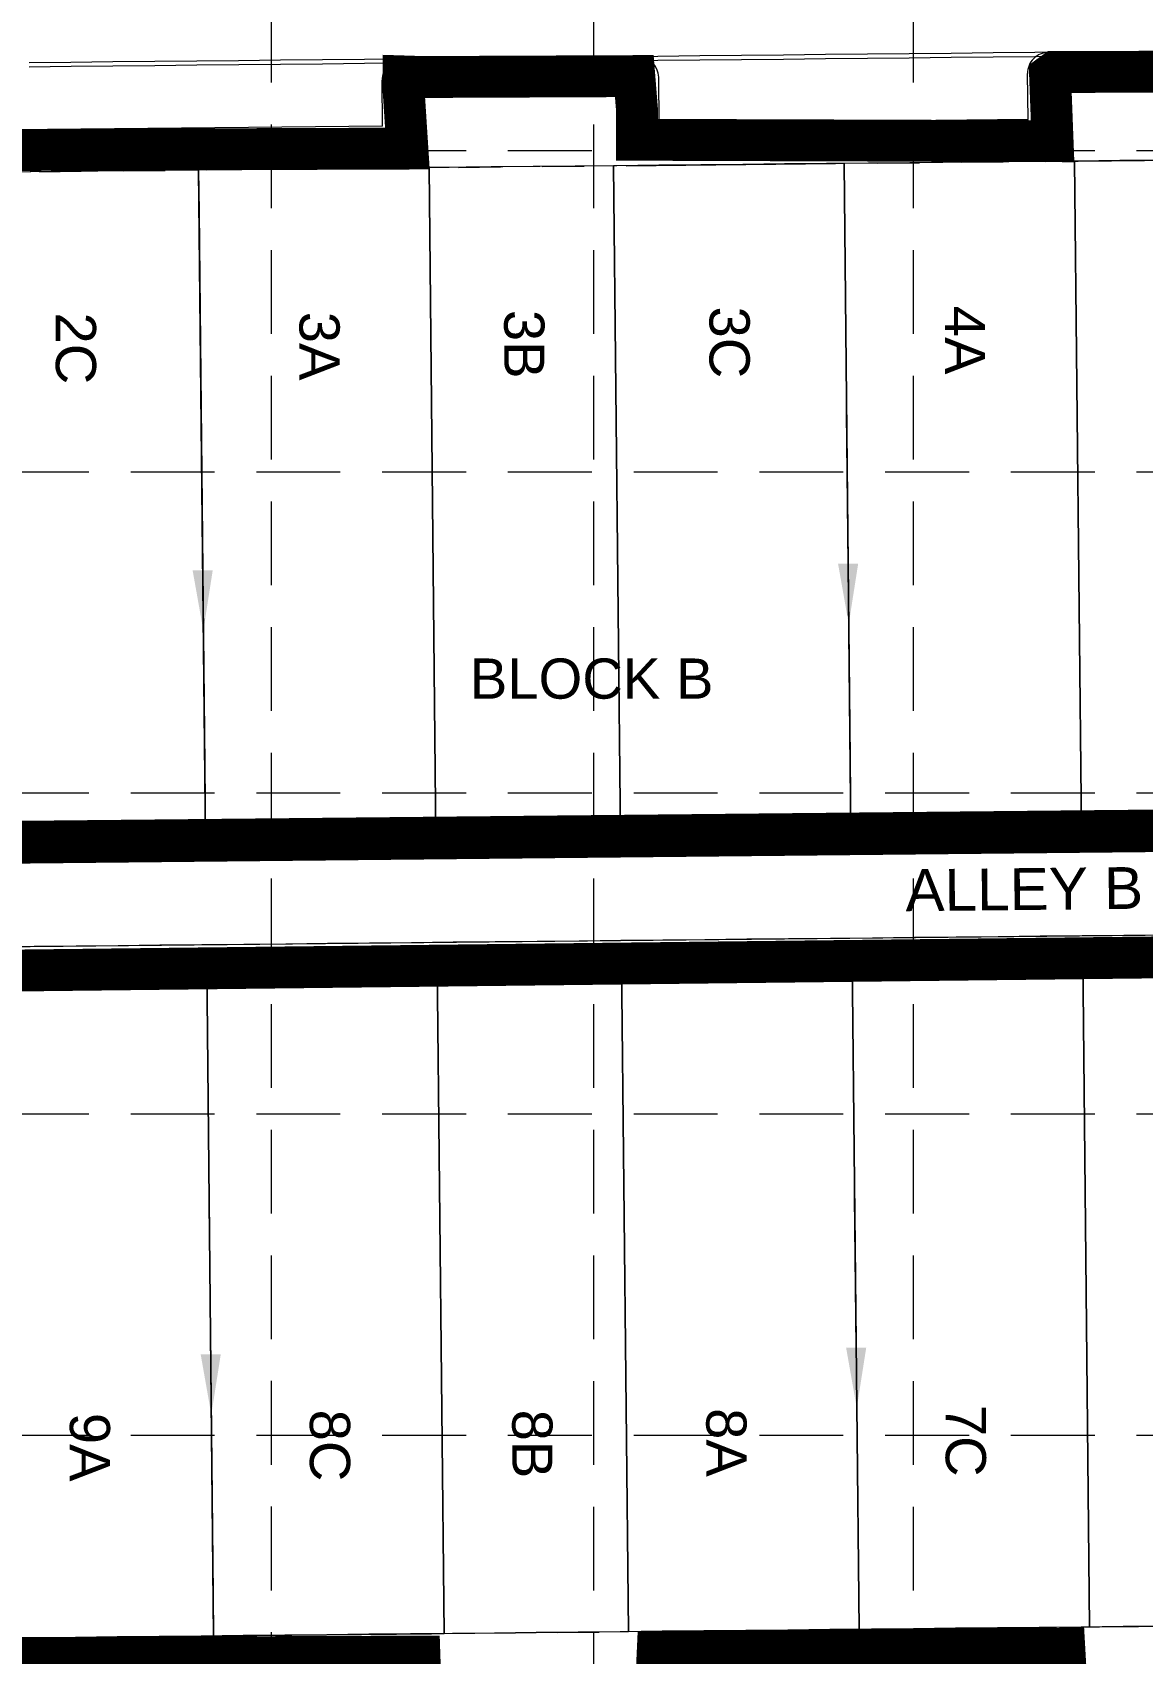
# Model space of a CAD drawing. Extents: x 2509062 to 2510599, y 7103311 to 7105769.
# Drawn here: x 2509495.5 to 2509627.9, y 7105012.3 to 7105205.8 of the extents above; entities that cross this region are included whole.
import ezdxf
from ezdxf.enums import TextEntityAlignment as Align

# ---------------------------------------------------------------- set-up
doc = ezdxf.new("R2010")
doc.units = 0
doc.header["$LTSCALE"] = 40
doc.header["$MEASUREMENT"] = 0
for name, pattern in [('DASHED', [0.75, 0.5, -0.25]), ('HIDDEN', [0.375, 0.25, -0.125]), ('PHANTOM2', [1.25, 0.625, -0.125, 0.125, -0.125, 0.125, -0.125])]:
    doc.linetypes.add(name, pattern=pattern)
for name, color, linetype in [('1 EROSION BLANKET', 84, 'Continuous'), ('C-FLOW-ARRW-2', 7, 'Continuous'), ('C-STNAMES-PH3-N', 1, 'Continuous'), ('C-TOPO-TINN-ALLEY-EP', 1, 'Continuous'), ('C-TOPO-TINN-BACK', 4, 'Continuous'), ('C-TOPO-TINN-CONST', 5, 'Continuous'), ('C-TOPO-TINN-FACE', 2, 'Continuous'), ('C-TOPO-TINN-RTWY', 3, 'Continuous'), ('GRID', 254, 'DASHED'), ('XHO461C_PT$0$V-AREA', 6, 'Continuous'), ('XHO461C_PT$0$V-PROP-SUBD-IDEN-BLOK-N-P3', 7, 'Continuous'), ('XHO461C_PT$0$V-PROP-SUBD-IDEN-N-P3', 7, 'Continuous'), ('XHO461C_PT$0$V-PROP-SUBD-N-P3', 7, 'Continuous'), ('XHO461C_PT$0$V-RWAY-LINE-N-P3', 4, 'PHANTOM2'), ('XHO461C_PV$0$C-ROAD-BACK-N', 4, 'Continuous'), ('XHO461C_PV$0$C-ROAD-FACE-N', 2, 'Continuous')]:
    doc.layers.add(name, color=color, linetype=linetype)
doc.styles.get("Standard").update_dxf_attribs({"font": 'ARIAL.TTF'})

msp = doc.modelspace()

# ---------------------------------------------------------------- linework, layer by layer
at = {"layer": '1 EROSION BLANKET', "linetype": 'Continuous', "const_width": 5}
for points in [[(2509490.55, 7105191.73), (2509540.19, 7105191.91), (2509539.75, 7105198.74), (2509539.75, 7105200.52), (2509541.97, 7105200.45), (2509567.26, 7105200.56), (2509567.58, 7105196.56), (2509567.58, 7105192.96), (2509617.16, 7105192.79), (2509616.86, 7105200.64), (2509617.42, 7105201.05), (2509644.02, 7105201.12)], [(2509745.7, 7105111.66), (2509388.48, 7105108.11)], [(2509541.89, 7105004.16), (2509541.63, 7105011.89), (2509493, 7105011.72), (2509492.68, 7105003.88)], [(2509619.01, 7105004.88), (2509618.56, 7105012.83), (2509570.43, 7105012.4), (2509570.05, 7105012.39), (2509569.68, 7105004.43)]]:
    msp.add_lwpolyline(points, dxfattribs=at)
msp.add_lwpolyline([(2509441.77, 7105093.19), (2509721.48, 7105096.42), (2509747, 7105094.35), (2509751.32, 7105093.93), (2509753.92, 7105092.93, -0.237791), (2509757.25, 7105089.25, -0.054936), (2509757.92, 7105085.1, -0.021959), (2509757.97, 7105076.05), (2509750.3, 7105075.8), (2509750.38, 7105027.52), (2509750.38, 7105027.06), (2509758.36, 7105026.96), (2509758.59, 7105026.73), (2509758.52, 7105024.05), (2509757.89, 7105019.41), (2509756.02, 7105014.97, -0.196263), (2509749.57, 7105008.55, -0.007207)], format="xyb", dxfattribs=at)
at = {"layer": 'C-FLOW-ARRW-2', "color": 7, "lineweight": 0}
for p, q in [((2509515.77, 7105141.57), (2509515.59, 7105159.56)), ((2509592.77, 7105142.35), (2509592.59, 7105160.35)), ((2509516.73, 7105047.98), (2509516.55, 7105065.97)), ((2509593.73, 7105048.77), (2509593.54, 7105066.76))]:
    msp.add_line(p, q, dxfattribs=at)
for points in [[(2509516.97, 7105141.58), (2509515.85, 7105134.37), (2509514.57, 7105141.55)], [(2509593.97, 7105142.37), (2509592.84, 7105135.15), (2509591.57, 7105142.34)], [(2509594.93, 7105048.78), (2509593.8, 7105041.57), (2509592.53, 7105048.75)], [(2509517.93, 7105047.99), (2509516.8, 7105040.78), (2509515.53, 7105047.97)]]:
    msp.add_solid(points, dxfattribs=at)
at = {"layer": 'C-TOPO-TINN-ALLEY-EP', "color": 7, "lineweight": 0}
for p, q in [((2509495.57, 7105106.65, 718.07), (2509490.57, 7105106.6, 718.11)), ((2509500.57, 7105106.7, 718.04), (2509495.57, 7105106.65, 718.07)), ((2509505.57, 7105106.75, 718.01), (2509500.57, 7105106.7, 718.04)), ((2509510.57, 7105106.8, 717.97), (2509505.57, 7105106.75, 718.01)), ((2509515.57, 7105106.85, 717.94), (2509510.57, 7105106.8, 717.97)), ((2509520.57, 7105106.9, 717.9), (2509515.57, 7105106.85, 717.94)), ((2509525.57, 7105106.95, 717.87), (2509520.57, 7105106.9, 717.9)), ((2509530.57, 7105107.01, 717.84), (2509525.57, 7105106.95, 717.87)), ((2509535.57, 7105107.06, 717.8), (2509530.57, 7105107.01, 717.84)), ((2509540.57, 7105107.11, 717.77), (2509535.57, 7105107.06, 717.8)), ((2509545.57, 7105107.16, 717.73), (2509540.57, 7105107.11, 717.77)), ((2509550.57, 7105107.21, 717.7), (2509545.57, 7105107.16, 717.73)), ((2509555.57, 7105107.26, 717.66), (2509550.57, 7105107.21, 717.7)), ((2509560.57, 7105107.31, 717.63), (2509555.57, 7105107.26, 717.66)), ((2509565.57, 7105107.36, 717.6), (2509560.57, 7105107.31, 717.63)), ((2509570.57, 7105107.41, 717.56), (2509565.57, 7105107.36, 717.6)), ((2509575.57, 7105107.47, 717.53), (2509570.57, 7105107.41, 717.56)), ((2509580.57, 7105107.52, 717.49), (2509575.57, 7105107.47, 717.53)), ((2509585.56, 7105107.57, 717.46), (2509580.57, 7105107.52, 717.49)), ((2509590.56, 7105107.62, 717.42), (2509585.56, 7105107.57, 717.46)), ((2509595.56, 7105107.67, 717.39), (2509590.56, 7105107.62, 717.42)), ((2509600.56, 7105107.72, 717.36), (2509595.56, 7105107.67, 717.39)), ((2509605.56, 7105107.77, 717.32), (2509600.56, 7105107.72, 717.36)), ((2509610.56, 7105107.82, 717.29), (2509605.56, 7105107.77, 717.32)), ((2509615.56, 7105107.88, 717.25), (2509610.56, 7105107.82, 717.29)), ((2509620.56, 7105107.93, 717.22), (2509615.56, 7105107.88, 717.25)), ((2509625.56, 7105107.98, 717.19), (2509620.56, 7105107.93, 717.22)), ((2509630.56, 7105108.03, 717.15), (2509625.56, 7105107.98, 717.19)), ((2509520.67, 7105096.9, 717.9), (2509515.67, 7105096.85, 717.94)), ((2509525.67, 7105096.95, 717.87), (2509520.67, 7105096.9, 717.9)), ((2509530.67, 7105097.01, 717.84), (2509525.67, 7105096.95, 717.87)), ((2509535.67, 7105097.06, 717.8), (2509530.67, 7105097.01, 717.84)), ((2509540.67, 7105097.11, 717.77), (2509535.67, 7105097.06, 717.8)), ((2509545.67, 7105097.16, 717.73), (2509540.67, 7105097.11, 717.77)), ((2509550.67, 7105097.21, 717.7), (2509545.67, 7105097.16, 717.73)), ((2509555.67, 7105097.26, 717.66), (2509550.67, 7105097.21, 717.7)), ((2509560.67, 7105097.31, 717.63), (2509555.67, 7105097.26, 717.66)), ((2509565.67, 7105097.36, 717.6), (2509560.67, 7105097.31, 717.63)), ((2509570.67, 7105097.42, 717.56), (2509565.67, 7105097.36, 717.6)), ((2509575.67, 7105097.47, 717.53), (2509570.67, 7105097.42, 717.56)), ((2509580.67, 7105097.52, 717.49), (2509575.67, 7105097.47, 717.53)), ((2509585.67, 7105097.57, 717.46), (2509580.67, 7105097.52, 717.49)), ((2509590.67, 7105097.62, 717.42), (2509585.67, 7105097.57, 717.46)), ((2509595.67, 7105097.67, 717.39), (2509590.67, 7105097.62, 717.42)), ((2509600.67, 7105097.72, 717.36), (2509595.67, 7105097.67, 717.39)), ((2509605.67, 7105097.77, 717.32), (2509600.67, 7105097.72, 717.36)), ((2509610.67, 7105097.82, 717.29), (2509605.67, 7105097.77, 717.32)), ((2509615.67, 7105097.88, 717.25), (2509610.67, 7105097.82, 717.29)), ((2509620.67, 7105097.93, 717.22), (2509615.67, 7105097.88, 717.25)), ((2509625.67, 7105097.98, 717.19), (2509620.67, 7105097.93, 717.22)), ((2509630.66, 7105098.03, 717.15), (2509625.67, 7105097.98, 717.19)), ((2509495.67, 7105096.65, 718.07), (2509490.67, 7105096.6, 718.11)), ((2509500.67, 7105096.7, 718.04), (2509495.67, 7105096.65, 718.07)), ((2509505.67, 7105096.75, 718.01), (2509500.67, 7105096.7, 718.04)), ((2509510.67, 7105096.8, 717.97), (2509505.67, 7105096.75, 718.01)), ((2509515.67, 7105096.85, 717.94), (2509510.67, 7105096.8, 717.97))]:
    msp.add_line(p, q, dxfattribs=at)
at = {"layer": 'C-TOPO-TINN-BACK', "color": 7, "lineweight": 0}
for p, q in [((2509500.07, 7105201.69, 718.08), (2509495.07, 7105201.64, 718.11)), ((2509505.07, 7105201.75, 718.06), (2509500.07, 7105201.69, 718.08)), ((2509510.07, 7105201.8, 718.03), (2509505.07, 7105201.75, 718.06)), ((2509515.07, 7105201.85, 718.01), (2509510.07, 7105201.8, 718.03)), ((2509520.07, 7105201.9, 717.98), (2509515.07, 7105201.85, 718.01)), ((2509525.07, 7105201.95, 717.96), (2509520.07, 7105201.9, 717.98)), ((2509530.07, 7105202, 717.93), (2509525.07, 7105201.95, 717.96)), ((2509535.07, 7105202.05, 717.91), (2509530.07, 7105202, 717.93)), ((2509540.06, 7105202.1, 717.88), (2509535.07, 7105202.05, 717.91)), ((2509545.06, 7105202.16, 717.86), (2509540.06, 7105202.1, 717.88)), ((2509550.06, 7105202.21, 717.83), (2509545.06, 7105202.16, 717.86)), ((2509555.06, 7105202.26, 717.81), (2509550.06, 7105202.21, 717.83)), ((2509560.06, 7105202.31, 717.78), (2509555.06, 7105202.26, 717.81)), ((2509565.06, 7105202.36, 717.76), (2509560.06, 7105202.31, 717.78)), ((2509570.06, 7105202.41, 717.73), (2509565.06, 7105202.36, 717.76)), ((2509575.06, 7105202.46, 717.71), (2509570.06, 7105202.41, 717.73)), ((2509580.06, 7105202.51, 717.68), (2509575.06, 7105202.46, 717.71)), ((2509585.06, 7105202.56, 717.66), (2509580.06, 7105202.51, 717.68)), ((2509590.06, 7105202.62, 717.63), (2509585.06, 7105202.56, 717.66)), ((2509595.06, 7105202.67, 717.61), (2509590.06, 7105202.62, 717.63)), ((2509600.06, 7105202.72, 717.58), (2509595.06, 7105202.67, 717.61)), ((2509605.06, 7105202.77, 717.56), (2509600.06, 7105202.72, 717.58)), ((2509610.06, 7105202.82, 717.53), (2509605.06, 7105202.77, 717.56)), ((2509615.06, 7105202.87, 717.51), (2509610.06, 7105202.82, 717.53)), ((2509620.06, 7105202.92, 717.48), (2509615.06, 7105202.87, 717.51)), ((2509625.06, 7105202.97, 717.46), (2509620.06, 7105202.92, 717.48)), ((2509630.06, 7105203.03, 717.43), (2509625.06, 7105202.97, 717.46)), ((2509495.57, 7105106.65, 717.57), (2509490.57, 7105106.6, 717.61)), ((2509500.57, 7105106.7, 717.54), (2509495.57, 7105106.65, 717.57)), ((2509505.57, 7105106.75, 717.51), (2509500.57, 7105106.7, 717.54)), ((2509510.57, 7105106.8, 717.47), (2509505.57, 7105106.75, 717.51)), ((2509515.57, 7105106.85, 717.44), (2509510.57, 7105106.8, 717.47)), ((2509520.57, 7105106.9, 717.4), (2509515.57, 7105106.85, 717.44)), ((2509525.57, 7105106.95, 717.37), (2509520.57, 7105106.9, 717.4)), ((2509530.57, 7105107.01, 717.34), (2509525.57, 7105106.95, 717.37)), ((2509535.57, 7105107.06, 717.3), (2509530.57, 7105107.01, 717.34)), ((2509540.57, 7105107.11, 717.27), (2509535.57, 7105107.06, 717.3)), ((2509545.57, 7105107.16, 717.23), (2509540.57, 7105107.11, 717.27)), ((2509550.57, 7105107.21, 717.2), (2509545.57, 7105107.16, 717.23)), ((2509555.57, 7105107.26, 717.16), (2509550.57, 7105107.21, 717.2)), ((2509560.57, 7105107.31, 717.13), (2509555.57, 7105107.26, 717.16)), ((2509565.57, 7105107.36, 717.1), (2509560.57, 7105107.31, 717.13)), ((2509570.57, 7105107.41, 717.06), (2509565.57, 7105107.36, 717.1)), ((2509575.57, 7105107.47, 717.03), (2509570.57, 7105107.41, 717.06)), ((2509580.57, 7105107.52, 716.99), (2509575.57, 7105107.47, 717.03)), ((2509585.56, 7105107.57, 716.96), (2509580.57, 7105107.52, 716.99)), ((2509590.56, 7105107.62, 716.92), (2509585.56, 7105107.57, 716.96)), ((2509595.56, 7105107.67, 716.89), (2509590.56, 7105107.62, 716.92)), ((2509600.56, 7105107.72, 716.86), (2509595.56, 7105107.67, 716.89)), ((2509605.56, 7105107.77, 716.82), (2509600.56, 7105107.72, 716.86)), ((2509610.56, 7105107.82, 716.79), (2509605.56, 7105107.77, 716.82)), ((2509615.56, 7105107.88, 716.75), (2509610.56, 7105107.82, 716.79)), ((2509620.56, 7105107.93, 716.72), (2509615.56, 7105107.88, 716.75)), ((2509625.56, 7105107.98, 716.69), (2509620.56, 7105107.93, 716.72)), ((2509630.56, 7105108.03, 716.65), (2509625.56, 7105107.98, 716.69)), ((2509520.67, 7105096.9, 717.4), (2509515.67, 7105096.85, 717.44)), ((2509525.67, 7105096.95, 717.37), (2509520.67, 7105096.9, 717.4)), ((2509530.67, 7105097.01, 717.34), (2509525.67, 7105096.95, 717.37)), ((2509535.67, 7105097.06, 717.3), (2509530.67, 7105097.01, 717.34)), ((2509540.67, 7105097.11, 717.27), (2509535.67, 7105097.06, 717.3)), ((2509545.67, 7105097.16, 717.23), (2509540.67, 7105097.11, 717.27)), ((2509550.67, 7105097.21, 717.2), (2509545.67, 7105097.16, 717.23)), ((2509555.67, 7105097.26, 717.16), (2509550.67, 7105097.21, 717.2)), ((2509560.67, 7105097.31, 717.13), (2509555.67, 7105097.26, 717.16)), ((2509565.67, 7105097.36, 717.1), (2509560.67, 7105097.31, 717.13)), ((2509570.67, 7105097.42, 717.06), (2509565.67, 7105097.36, 717.1)), ((2509575.67, 7105097.47, 717.03), (2509570.67, 7105097.42, 717.06)), ((2509580.67, 7105097.52, 716.99), (2509575.67, 7105097.47, 717.03)), ((2509585.67, 7105097.57, 716.96), (2509580.67, 7105097.52, 716.99)), ((2509590.67, 7105097.62, 716.92), (2509585.67, 7105097.57, 716.96)), ((2509595.67, 7105097.67, 716.89), (2509590.67, 7105097.62, 716.92)), ((2509600.67, 7105097.72, 716.86), (2509595.67, 7105097.67, 716.89)), ((2509605.67, 7105097.77, 716.82), (2509600.67, 7105097.72, 716.86)), ((2509610.67, 7105097.82, 716.79), (2509605.67, 7105097.77, 716.82)), ((2509615.67, 7105097.88, 716.75), (2509610.67, 7105097.82, 716.79)), ((2509620.67, 7105097.93, 716.72), (2509615.67, 7105097.88, 716.75)), ((2509625.67, 7105097.98, 716.69), (2509620.67, 7105097.93, 716.72)), ((2509630.66, 7105098.03, 716.65), (2509625.67, 7105097.98, 716.69)), ((2509495.67, 7105096.65, 717.57), (2509490.67, 7105096.6, 717.61)), ((2509500.67, 7105096.7, 717.54), (2509495.67, 7105096.65, 717.57)), ((2509505.67, 7105096.75, 717.51), (2509500.67, 7105096.7, 717.54)), ((2509510.67, 7105096.8, 717.47), (2509505.67, 7105096.75, 717.51)), ((2509515.67, 7105096.85, 717.44), (2509510.67, 7105096.8, 717.47))]:
    msp.add_line(p, q, dxfattribs=at)
at = {"layer": 'C-TOPO-TINN-CONST', "color": 7, "lineweight": 0}
for p, q in [((2509592.28, 7105190.14, 717.87), (2509592.33, 7105185.14, 718.4)), ((2509515.28, 7105189.35, 718.26), (2509515.34, 7105184.35, 718.8)), ((2509515.34, 7105184.35, 718.8), (2509516.01, 7105118.35, 718.1)), ((2509592.33, 7105185.14, 718.4), (2509593.01, 7105119.14, 717.7)), ((2509516.01, 7105118.35, 718.1), (2509516.1, 7105109.35, 717.98)), ((2509593.01, 7105119.14, 717.7), (2509593.1, 7105110.14, 717.46)), ((2509593.25, 7105095.14, 717.46), (2509593.35, 7105086.14, 717.6)), ((2509516.26, 7105094.35, 717.98), (2509516.35, 7105085.36, 718.1)), ((2509516.35, 7105085.36, 718.1), (2509517.03, 7105019.36, 717.4)), ((2509593.35, 7105086.14, 717.6), (2509594.02, 7105020.15, 716.9)), ((2509594.02, 7105020.15, 716.9), (2509594.07, 7105015.15, 716.65)), ((2509517.03, 7105019.36, 717.4), (2509517.08, 7105014.36, 717.07))]:
    msp.add_line(p, q, dxfattribs=at)
at = {"layer": 'C-TOPO-TINN-FACE', "color": 7, "lineweight": 0}
for p, q in [((2509610.06, 7105203.32, 717.03), (2509605.06, 7105203.27, 717.06)), ((2509615.06, 7105203.37, 717.01), (2509610.06, 7105203.32, 717.03)), ((2509620.06, 7105203.42, 716.98), (2509615.06, 7105203.37, 717.01)), ((2509625.06, 7105203.47, 716.96), (2509620.06, 7105203.42, 716.98)), ((2509630.06, 7105203.53, 716.93), (2509625.06, 7105203.47, 716.96)), ((2509500.06, 7105202.19, 717.58), (2509495.06, 7105202.14, 717.61)), ((2509505.06, 7105202.25, 717.56), (2509500.06, 7105202.19, 717.58)), ((2509510.06, 7105202.3, 717.53), (2509505.06, 7105202.25, 717.56)), ((2509515.06, 7105202.35, 717.51), (2509510.06, 7105202.3, 717.53)), ((2509520.06, 7105202.4, 717.48), (2509515.06, 7105202.35, 717.51)), ((2509525.06, 7105202.45, 717.46), (2509520.06, 7105202.4, 717.48)), ((2509530.06, 7105202.5, 717.43), (2509525.06, 7105202.45, 717.46)), ((2509535.06, 7105202.55, 717.41), (2509530.06, 7105202.5, 717.43)), ((2509540.06, 7105202.6, 717.38), (2509535.06, 7105202.55, 717.41)), ((2509545.06, 7105202.66, 717.36), (2509540.06, 7105202.6, 717.38)), ((2509550.06, 7105202.71, 717.33), (2509545.06, 7105202.66, 717.36)), ((2509555.06, 7105202.76, 717.31), (2509550.06, 7105202.71, 717.33)), ((2509560.06, 7105202.81, 717.28), (2509555.06, 7105202.76, 717.31)), ((2509565.06, 7105202.86, 717.26), (2509560.06, 7105202.81, 717.28)), ((2509570.06, 7105202.91, 717.23), (2509565.06, 7105202.86, 717.26)), ((2509575.06, 7105202.96, 717.21), (2509570.06, 7105202.91, 717.23)), ((2509580.06, 7105203.01, 717.18), (2509575.06, 7105202.96, 717.21)), ((2509585.06, 7105203.06, 717.16), (2509580.06, 7105203.01, 717.18)), ((2509590.06, 7105203.12, 717.13), (2509585.06, 7105203.06, 717.16)), ((2509595.06, 7105203.17, 717.11), (2509590.06, 7105203.12, 717.13)), ((2509600.06, 7105203.22, 717.08), (2509595.06, 7105203.17, 717.11)), ((2509605.06, 7105203.27, 717.06), (2509600.06, 7105203.22, 717.08))]:
    msp.add_line(p, q, dxfattribs=at)
at = {"layer": 'C-TOPO-TINN-RTWY', "color": 7, "lineweight": 0}
for p, q in [((2509555.19, 7105189.76, 718.07), (2509550.19, 7105189.71, 718.09)), ((2509560.19, 7105189.81, 718.04), (2509555.19, 7105189.76, 718.07)), ((2509565.19, 7105189.86, 718.02), (2509560.19, 7105189.81, 718.04)), ((2509570.19, 7105189.91, 717.99), (2509565.19, 7105189.86, 718.02)), ((2509575.19, 7105189.96, 717.97), (2509570.19, 7105189.91, 717.99)), ((2509580.19, 7105190.01, 717.94), (2509575.19, 7105189.96, 717.97)), ((2509585.19, 7105190.07, 717.92), (2509580.19, 7105190.01, 717.94)), ((2509590.19, 7105190.12, 717.89), (2509585.19, 7105190.07, 717.92)), ((2509595.19, 7105190.17, 717.87), (2509590.19, 7105190.12, 717.89)), ((2509600.19, 7105190.22, 717.84), (2509595.19, 7105190.17, 717.87)), ((2509605.19, 7105190.27, 717.82), (2509600.19, 7105190.22, 717.84)), ((2509610.19, 7105190.32, 717.79), (2509605.19, 7105190.27, 717.82)), ((2509615.19, 7105190.37, 717.77), (2509610.19, 7105190.32, 717.79)), ((2509620.19, 7105190.42, 717.74), (2509615.19, 7105190.37, 717.77)), ((2509625.19, 7105190.48, 717.72), (2509620.19, 7105190.42, 717.74)), ((2509630.19, 7105190.53, 717.69), (2509625.19, 7105190.48, 717.72)), ((2509500.19, 7105189.2, 718.34), (2509495.2, 7105189.14, 718.37)), ((2509505.19, 7105189.25, 718.32), (2509500.19, 7105189.2, 718.34)), ((2509510.19, 7105189.3, 718.29), (2509505.19, 7105189.25, 718.32)), ((2509515.19, 7105189.35, 718.27), (2509510.19, 7105189.3, 718.29)), ((2509520.19, 7105189.4, 718.24), (2509515.19, 7105189.35, 718.27)), ((2509525.19, 7105189.45, 718.22), (2509520.19, 7105189.4, 718.24)), ((2509530.19, 7105189.5, 718.19), (2509525.19, 7105189.45, 718.22)), ((2509535.19, 7105189.55, 718.17), (2509530.19, 7105189.5, 718.19)), ((2509540.19, 7105189.6, 718.14), (2509535.19, 7105189.55, 718.17)), ((2509545.19, 7105189.66, 718.12), (2509540.19, 7105189.6, 718.14)), ((2509550.19, 7105189.71, 718.09), (2509545.19, 7105189.66, 718.12)), ((2509620.54, 7105110.43, 717.27), (2509615.54, 7105110.38, 717.31)), ((2509625.54, 7105110.48, 717.24), (2509620.54, 7105110.43, 717.27)), ((2509630.54, 7105110.53, 717.2), (2509625.54, 7105110.48, 717.24)), ((2509495.54, 7105109.15, 718.13), (2509490.54, 7105109.1, 718.16)), ((2509500.54, 7105109.2, 718.09), (2509495.54, 7105109.15, 718.13)), ((2509505.54, 7105109.25, 718.06), (2509500.54, 7105109.2, 718.09)), ((2509510.54, 7105109.3, 718.03), (2509505.54, 7105109.25, 718.06)), ((2509515.54, 7105109.35, 717.99), (2509510.54, 7105109.3, 718.03)), ((2509520.54, 7105109.4, 717.96), (2509515.54, 7105109.35, 717.99)), ((2509525.54, 7105109.45, 717.92), (2509520.54, 7105109.4, 717.96)), ((2509530.54, 7105109.51, 717.89), (2509525.54, 7105109.45, 717.92)), ((2509535.54, 7105109.56, 717.85), (2509530.54, 7105109.51, 717.89)), ((2509540.54, 7105109.61, 717.82), (2509535.54, 7105109.56, 717.85)), ((2509545.54, 7105109.66, 717.79), (2509540.54, 7105109.61, 717.82)), ((2509550.54, 7105109.71, 717.75), (2509545.54, 7105109.66, 717.79)), ((2509555.54, 7105109.76, 717.72), (2509550.54, 7105109.71, 717.75)), ((2509560.54, 7105109.81, 717.68), (2509555.54, 7105109.76, 717.72)), ((2509565.54, 7105109.86, 717.65), (2509560.54, 7105109.81, 717.68)), ((2509570.54, 7105109.91, 717.61), (2509565.54, 7105109.86, 717.65)), ((2509575.54, 7105109.97, 717.58), (2509570.54, 7105109.91, 717.61)), ((2509580.54, 7105110.02, 717.55), (2509575.54, 7105109.97, 717.58)), ((2509585.54, 7105110.07, 717.51), (2509580.54, 7105110.02, 717.55)), ((2509590.54, 7105110.12, 717.48), (2509585.54, 7105110.07, 717.51)), ((2509595.54, 7105110.17, 717.44), (2509590.54, 7105110.12, 717.48)), ((2509600.54, 7105110.22, 717.41), (2509595.54, 7105110.17, 717.44)), ((2509605.54, 7105110.27, 717.38), (2509600.54, 7105110.22, 717.41)), ((2509610.54, 7105110.32, 717.34), (2509605.54, 7105110.27, 717.38)), ((2509615.54, 7105110.38, 717.31), (2509610.54, 7105110.32, 717.34)), ((2509575.69, 7105094.97, 717.58), (2509570.69, 7105094.92, 717.61)), ((2509580.69, 7105095.02, 717.55), (2509575.69, 7105094.97, 717.58)), ((2509585.69, 7105095.07, 717.51), (2509580.69, 7105095.02, 717.55)), ((2509590.69, 7105095.12, 717.48), (2509585.69, 7105095.07, 717.51)), ((2509595.69, 7105095.17, 717.44), (2509590.69, 7105095.12, 717.48)), ((2509600.69, 7105095.22, 717.41), (2509595.69, 7105095.17, 717.44)), ((2509605.69, 7105095.27, 717.38), (2509600.69, 7105095.22, 717.41)), ((2509610.69, 7105095.32, 717.34), (2509605.69, 7105095.27, 717.38)), ((2509615.69, 7105095.38, 717.31), (2509610.69, 7105095.32, 717.34)), ((2509620.69, 7105095.43, 717.27), (2509615.69, 7105095.38, 717.31)), ((2509625.69, 7105095.48, 717.24), (2509620.69, 7105095.43, 717.27)), ((2509630.69, 7105095.53, 717.2), (2509625.69, 7105095.48, 717.24)), ((2509495.7, 7105094.15, 718.13), (2509490.7, 7105094.1, 718.16)), ((2509500.7, 7105094.2, 718.09), (2509495.7, 7105094.15, 718.13)), ((2509505.7, 7105094.25, 718.06), (2509500.7, 7105094.2, 718.09)), ((2509510.7, 7105094.3, 718.03), (2509505.7, 7105094.25, 718.06)), ((2509515.7, 7105094.35, 717.99), (2509510.7, 7105094.3, 718.03)), ((2509520.7, 7105094.4, 717.96), (2509515.7, 7105094.35, 717.99)), ((2509525.7, 7105094.45, 717.92), (2509520.7, 7105094.4, 717.96)), ((2509530.7, 7105094.51, 717.89), (2509525.7, 7105094.45, 717.92)), ((2509535.7, 7105094.56, 717.85), (2509530.7, 7105094.51, 717.89)), ((2509540.7, 7105094.61, 717.82), (2509535.7, 7105094.56, 717.85)), ((2509545.69, 7105094.66, 717.79), (2509540.7, 7105094.61, 717.82)), ((2509550.69, 7105094.71, 717.75), (2509545.69, 7105094.66, 717.79)), ((2509555.69, 7105094.76, 717.72), (2509550.69, 7105094.71, 717.75)), ((2509560.69, 7105094.81, 717.68), (2509555.69, 7105094.76, 717.72)), ((2509565.69, 7105094.86, 717.65), (2509560.69, 7105094.81, 717.68)), ((2509570.69, 7105094.92, 717.61), (2509565.69, 7105094.86, 717.65)), ((2509495.58, 7105014.14, 717.19), (2509490.58, 7105014.09, 717.22)), ((2509500.58, 7105014.19, 717.17), (2509495.58, 7105014.14, 717.19)), ((2509505.58, 7105014.24, 717.14), (2509500.58, 7105014.19, 717.17)), ((2509510.58, 7105014.29, 717.11), (2509505.58, 7105014.24, 717.14)), ((2509515.58, 7105014.34, 717.09), (2509510.58, 7105014.29, 717.11)), ((2509520.58, 7105014.39, 717.06), (2509515.58, 7105014.34, 717.09)), ((2509525.58, 7105014.45, 717.03), (2509520.58, 7105014.39, 717.06)), ((2509530.58, 7105014.5, 717), (2509525.58, 7105014.45, 717.03)), ((2509535.58, 7105014.55, 716.98), (2509530.58, 7105014.5, 717)), ((2509540.58, 7105014.6, 716.95), (2509535.58, 7105014.55, 716.98)), ((2509545.57, 7105014.65, 716.92), (2509540.58, 7105014.6, 716.95)), ((2509550.57, 7105014.7, 716.9), (2509545.57, 7105014.65, 716.92)), ((2509555.57, 7105014.75, 716.87), (2509550.57, 7105014.7, 716.9)), ((2509560.57, 7105014.8, 716.84), (2509555.57, 7105014.75, 716.87)), ((2509565.57, 7105014.86, 716.81), (2509560.57, 7105014.8, 716.84)), ((2509570.57, 7105014.91, 716.79), (2509565.57, 7105014.86, 716.81)), ((2509575.57, 7105014.96, 716.76), (2509570.57, 7105014.91, 716.79)), ((2509580.57, 7105015.01, 716.73), (2509575.57, 7105014.96, 716.76)), ((2509585.57, 7105015.06, 716.71), (2509580.57, 7105015.01, 716.73)), ((2509590.57, 7105015.11, 716.68), (2509585.57, 7105015.06, 716.71)), ((2509595.57, 7105015.16, 716.65), (2509590.57, 7105015.11, 716.68)), ((2509600.57, 7105015.21, 716.63), (2509595.57, 7105015.16, 716.65)), ((2509605.57, 7105015.27, 716.6), (2509600.57, 7105015.21, 716.63)), ((2509610.57, 7105015.32, 716.57), (2509605.57, 7105015.27, 716.6)), ((2509615.57, 7105015.37, 716.54), (2509610.57, 7105015.32, 716.57)), ((2509620.57, 7105015.42, 716.52), (2509615.57, 7105015.37, 716.54)), ((2509625.57, 7105015.47, 716.49), (2509620.57, 7105015.42, 716.52)), ((2509630.57, 7105015.52, 716.46), (2509625.57, 7105015.47, 716.49))]:
    msp.add_line(p, q, dxfattribs=at)
at = {"layer": 'GRID', "color": 252, "linetype": 'HIDDEN', "lineweight": 0}
for p, q in [((2509600.58, 7103504.78), (2509600.58, 7105728.4)), ((2509523.91, 7103504.79), (2509523.99, 7105726.86)), ((2509562.26, 7103504.78), (2509562.49, 7105726.81)), ((2509102.19, 7105191.68), (2510559.01, 7105191.68)), ((2509102.19, 7105153.34), (2510559.01, 7105153.34)), ((2509102.19, 7105115), (2510559.01, 7105115)), ((2509102.19, 7105076.67), (2510559.01, 7105076.67)), ((2509102.19, 7105038.33), (2510559.01, 7105038.33))]:
    msp.add_line(p, q, dxfattribs=at)
at = {"layer": 'XHO461C_PT$0$V-AREA', "color": 7, "lineweight": 0}
for p, q in [((2509564.78, 7105189.86), (2509542.78, 7105189.63)), ((2509592.28, 7105190.14), (2509564.78, 7105189.86)), ((2509564.78, 7105189.86), (2509565.6, 7105109.86)), ((2509565.6, 7105109.86), (2509564.78, 7105189.86)), ((2509619.78, 7105190.42), (2509592.28, 7105190.14)), ((2509592.28, 7105190.14), (2509593.1, 7105110.14)), ((2509593.1, 7105110.14), (2509592.28, 7105190.14)), ((2509641.78, 7105190.64), (2509619.78, 7105190.42)), ((2509619.78, 7105190.42), (2509620.6, 7105110.42)), ((2509620.6, 7105110.42), (2509619.78, 7105190.42)), ((2509515.28, 7105189.35), (2509487.79, 7105189.07)), ((2509542.78, 7105189.63), (2509515.28, 7105189.35)), ((2509515.28, 7105189.35), (2509516.1, 7105109.35)), ((2509516.1, 7105109.35), (2509515.28, 7105189.35)), ((2509542.78, 7105189.63), (2509543.6, 7105109.64)), ((2509543.6, 7105109.64), (2509542.78, 7105189.63)), ((2509593.1, 7105110.14), (2509620.6, 7105110.42)), ((2509620.6, 7105110.42), (2509642.6, 7105110.65)), ((2509488.61, 7105109.07), (2509516.1, 7105109.35)), ((2509516.1, 7105109.35), (2509543.6, 7105109.64)), ((2509543.6, 7105109.64), (2509565.6, 7105109.86)), ((2509565.6, 7105109.86), (2509593.1, 7105110.14)), ((2509593.25, 7105095.14), (2509565.75, 7105094.86)), ((2509620.75, 7105095.42), (2509593.25, 7105095.14)), ((2509594.07, 7105015.15), (2509593.25, 7105095.14)), ((2509593.25, 7105095.14), (2509594.07, 7105015.15)), ((2509642.75, 7105095.65), (2509620.75, 7105095.42)), ((2509621.57, 7105015.43), (2509620.75, 7105095.42)), ((2509620.75, 7105095.42), (2509621.57, 7105015.43)), ((2509516.26, 7105094.35), (2509488.76, 7105094.07)), ((2509543.76, 7105094.64), (2509516.26, 7105094.35)), ((2509517.08, 7105014.36), (2509516.26, 7105094.35)), ((2509516.26, 7105094.35), (2509517.08, 7105014.36)), ((2509565.75, 7105094.86), (2509543.76, 7105094.64)), ((2509544.57, 7105014.64), (2509543.76, 7105094.64)), ((2509543.76, 7105094.64), (2509544.57, 7105014.64)), ((2509566.57, 7105014.87), (2509565.75, 7105094.86)), ((2509565.75, 7105094.86), (2509566.57, 7105014.87)), ((2509621.57, 7105015.43), (2509643.57, 7105015.65)), ((2509489.58, 7105014.08), (2509517.08, 7105014.36)), ((2509517.08, 7105014.36), (2509544.57, 7105014.64)), ((2509544.57, 7105014.64), (2509566.57, 7105014.87)), ((2509566.57, 7105014.87), (2509594.07, 7105015.15)), ((2509594.07, 7105015.15), (2509621.57, 7105015.43))]:
    msp.add_line(p, q, dxfattribs=at)
at = {"layer": 'XHO461C_PT$0$V-PROP-SUBD-N-P3', "color": 7, "lineweight": 0}
for p, q in [((2509565.6, 7105109.86), (2509564.78, 7105189.86)), ((2509593.1, 7105110.14), (2509592.28, 7105190.14)), ((2509620.6, 7105110.42), (2509619.78, 7105190.42)), ((2509516.1, 7105109.35), (2509515.28, 7105189.35)), ((2509543.6, 7105109.64), (2509542.78, 7105189.63)), ((2509594.07, 7105015.15), (2509593.25, 7105095.14)), ((2509621.57, 7105015.43), (2509620.75, 7105095.42)), ((2509517.08, 7105014.36), (2509516.26, 7105094.35)), ((2509544.57, 7105014.64), (2509543.76, 7105094.64)), ((2509566.57, 7105014.87), (2509565.75, 7105094.86))]:
    msp.add_line(p, q, dxfattribs=at)
at = {"layer": 'XHO461C_PT$0$V-RWAY-LINE-N-P3', "color": 7, "lineweight": 0}
for p, q in [((2509366.29, 7105187.82), (2509741.27, 7105191.66)), ((2509388.61, 7105108.05), (2509720.59, 7105111.45)), ((2509388.76, 7105093.05), (2509720.75, 7105096.45)), ((2509368.08, 7105012.83), (2509743.06, 7105016.67))]:
    msp.add_line(p, q, dxfattribs=at)
at = {"layer": 'XHO461C_PV$0$C-ROAD-BACK-N', "color": 7, "lineweight": 0}
for p, q in [((2509539.66, 7105202.1), (2509567.65, 7105202.39)), ((2509616.65, 7105202.89), (2509644.65, 7105203.18)), ((2509537.74, 7105194.08), (2509537.68, 7105200.08)), ((2509569.74, 7105194.41), (2509569.67, 7105200.41)), ((2509614.73, 7105194.87), (2509614.67, 7105200.87)), ((2509537.74, 7105194.08), (2509492.74, 7105193.62)), ((2509614.73, 7105194.87), (2509569.74, 7105194.41))]:
    msp.add_line(p, q, dxfattribs=at)
for centre, start, end in [((2509539.68, 7105200.1), 90.5865, 180.5865), ((2509567.67, 7105200.39), 0.5865, 90.5865), ((2509616.67, 7105200.89), 90.5865, 180.5865)]:
    msp.add_arc(centre, 2, start, end, dxfattribs=at)
at = {"layer": 'XHO461C_PV$0$C-ROAD-FACE-N', "color": 7, "lineweight": 0}
for p, q in [((2509616.65, 7105203.39), (2509644.64, 7105203.68)), ((2509539.65, 7105202.6), (2509567.65, 7105202.89)), ((2509537.23, 7105194.58), (2509537.18, 7105200.08)), ((2509570.23, 7105194.92), (2509570.17, 7105200.42)), ((2509614.23, 7105195.37), (2509614.17, 7105200.87)), ((2509537.23, 7105194.58), (2509493.23, 7105194.13)), ((2509614.23, 7105195.37), (2509570.23, 7105194.92)), ((2509388.52, 7105105.55), (2509720.74, 7105108.95)), ((2509388.62, 7105095.55), (2509720.84, 7105098.95))]:
    msp.add_line(p, q, dxfattribs=at)
for centre, start, end in [((2509616.67, 7105200.89), 90.5865, 180.5865), ((2509539.68, 7105200.1), 90.5865, 180.5865), ((2509567.67, 7105200.39), 0.5865, 90.5865)]:
    msp.add_arc(centre, 2.5, start, end, dxfattribs=at)

# ---------------------------------------------------------------- texts
at = {"layer": 'C-STNAMES-PH3-N', "color": 7, "lineweight": 0}
msp.add_text('ALLEY B', height=5, rotation=0.5867, dxfattribs=at).set_placement((2509599.64, 7105100.87))
at = {"layer": 'XHO461C_PT$0$V-PROP-SUBD-IDEN-BLOK-N-P3', "color": 7, "lineweight": 0}
msp.add_text('BLOCK B', height=4.8, dxfattribs=at).set_placement((2509547.64, 7105126.24))
at = {"layer": 'XHO461C_PT$0$V-PROP-SUBD-IDEN-N-P3', "color": 7, "lineweight": 0}
for s, p in [('3B', (2509554.14, 7105168.55)), ('3C', (2509578.63, 7105168.77)), ('4A', (2509606.71, 7105169.04)), ('2C', (2509500.65, 7105168.06)), ('3A', (2509529.71, 7105168.33)), ('8C', (2509530.96, 7105037.09)), ('8B', (2509555.1, 7105037.27)), ('8A', (2509578.25, 7105037.45)), ('7C', (2509606.81, 7105037.66)), ('9A', (2509502.32, 7105036.89))]:
    msp.add_text(s, height=4.8, rotation=270, dxfattribs=at).set_placement(p, align=Align.MIDDLE)

doc.saveas('drawing.dxf')
